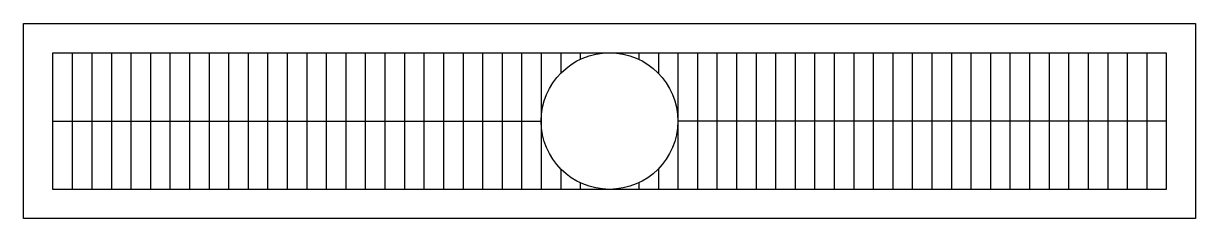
# Model space of a CAD drawing. Header units: millimetres. Extents: x -2984.15 to -2982.95, y 3743.82 to 3744.02.
import ezdxf

# ---------------------------------------------------------------- set-up
doc = ezdxf.new("R2010")
doc.units = ezdxf.units.MM
doc.header["$LTSCALE"] = 10

msp = doc.modelspace()

# ---------------------------------------------------------------- linework, layer by layer
at = {"color": 1}
for p, q in [((-2984.1033, 3743.9925), (-2984.1033, 3743.8525)), ((-2984.0833, 3743.9925), (-2984.0833, 3743.8525)), ((-2984.0633, 3743.9925), (-2984.0633, 3743.8525)), ((-2984.0433, 3743.9925), (-2984.0433, 3743.8525)), ((-2984.0233, 3743.9925), (-2984.0233, 3743.8525)), ((-2984.0033, 3743.9925), (-2984.0033, 3743.8525)), ((-2983.9833, 3743.9925), (-2983.9833, 3743.8525)), ((-2983.9633, 3743.9925), (-2983.9633, 3743.8525)), ((-2983.9433, 3743.9925), (-2983.9433, 3743.8525)), ((-2983.9233, 3743.9925), (-2983.9233, 3743.8525)), ((-2983.9033, 3743.9925), (-2983.9033, 3743.8525)), ((-2983.8833, 3743.9925), (-2983.8833, 3743.8525)), ((-2983.8633, 3743.9925), (-2983.8633, 3743.8525)), ((-2983.8433, 3743.9925), (-2983.8433, 3743.8525)), ((-2983.8233, 3743.9925), (-2983.8233, 3743.8525)), ((-2983.8033, 3743.9925), (-2983.8033, 3743.8525)), ((-2983.7833, 3743.9925), (-2983.7833, 3743.8525)), ((-2983.7633, 3743.9925), (-2983.7633, 3743.8525)), ((-2983.7433, 3743.9925), (-2983.7433, 3743.8525)), ((-2983.7233, 3743.9925), (-2983.7233, 3743.8525)), ((-2983.7033, 3743.9925), (-2983.7033, 3743.8525)), ((-2983.6833, 3743.9925), (-2983.6833, 3743.8525)), ((-2983.6633, 3743.9925), (-2983.6633, 3743.8525)), ((-2983.6433, 3743.9925), (-2983.6433, 3743.8525)), ((-2983.6233, 3743.9925), (-2983.6233, 3743.8525)), ((-2983.6033, 3743.9925), (-2983.6033, 3743.9715)), ((-2983.5833, 3743.9925), (-2983.5833, 3743.9858)), ((-2983.5633, 3743.9925), (-2983.5633, 3743.9918)), ((-2983.5433, 3743.9925), (-2983.5433, 3743.9918)), ((-2983.5233, 3743.9925), (-2983.5233, 3743.9858)), ((-2983.5033, 3743.9925), (-2983.5033, 3743.9715)), ((-2983.4833, 3743.9925), (-2983.4833, 3743.8525)), ((-2983.4633, 3743.9925), (-2983.4633, 3743.8525)), ((-2983.4433, 3743.9925), (-2983.4433, 3743.8525)), ((-2983.4233, 3743.9925), (-2983.4233, 3743.8525)), ((-2983.4033, 3743.9925), (-2983.4033, 3743.8525)), ((-2983.3833, 3743.9925), (-2983.3833, 3743.8525)), ((-2983.3633, 3743.9925), (-2983.3633, 3743.8525)), ((-2983.3433, 3743.9925), (-2983.3433, 3743.8525)), ((-2983.3233, 3743.9925), (-2983.3233, 3743.8525)), ((-2983.3033, 3743.9925), (-2983.3033, 3743.8525)), ((-2983.2833, 3743.9925), (-2983.2833, 3743.8525)), ((-2983.2633, 3743.9925), (-2983.2633, 3743.8525)), ((-2983.2433, 3743.9925), (-2983.2433, 3743.8525)), ((-2983.2233, 3743.9925), (-2983.2233, 3743.8525)), ((-2983.2033, 3743.9925), (-2983.2033, 3743.8525)), ((-2983.1833, 3743.9925), (-2983.1833, 3743.8525)), ((-2983.1633, 3743.9925), (-2983.1633, 3743.8525)), ((-2983.1433, 3743.9925), (-2983.1433, 3743.8525)), ((-2983.1233, 3743.9925), (-2983.1233, 3743.8525)), ((-2983.1033, 3743.9925), (-2983.1033, 3743.8525)), ((-2983.0833, 3743.9925), (-2983.0833, 3743.8525)), ((-2983.0633, 3743.9925), (-2983.0633, 3743.8525)), ((-2983.0433, 3743.9925), (-2983.0433, 3743.8525)), ((-2983.0233, 3743.9925), (-2983.0233, 3743.8525)), ((-2983.0033, 3743.9925), (-2983.0033, 3743.8525)), ((-2984.1233, 3743.9225), (-2983.6233, 3743.9225)), ((-2982.9833, 3743.9225), (-2983.4833, 3743.9225)), ((-2983.6033, 3743.8736), (-2983.6033, 3743.8525)), ((-2983.5033, 3743.8736), (-2983.5033, 3743.8525)), ((-2983.5833, 3743.8593), (-2983.5833, 3743.8525)), ((-2983.5233, 3743.8593), (-2983.5233, 3743.8525)), ((-2983.5633, 3743.8533), (-2983.5633, 3743.8525)), ((-2983.5433, 3743.8533), (-2983.5433, 3743.8525))]:
    msp.add_line(p, q, dxfattribs=at)
msp.add_lwpolyline([(-2984.1533, 3743.8225), (-2984.1533, 3744.0225), (-2982.9533, 3744.0225), (-2982.9533, 3743.8225)], close=True)
at = {"color": 2}
msp.add_lwpolyline([(-2984.1233, 3743.8525), (-2984.1233, 3743.9925), (-2982.9833, 3743.9925), (-2982.9833, 3743.8525)], close=True, dxfattribs=at)
at = {"color": 3}
msp.add_circle((-2983.5533, 3743.9225), 0.07, dxfattribs=at)
msp.add_circle((-2983.5533, 3743.9225), 0.07, dxfattribs=at)

doc.saveas('drawing.dxf')
